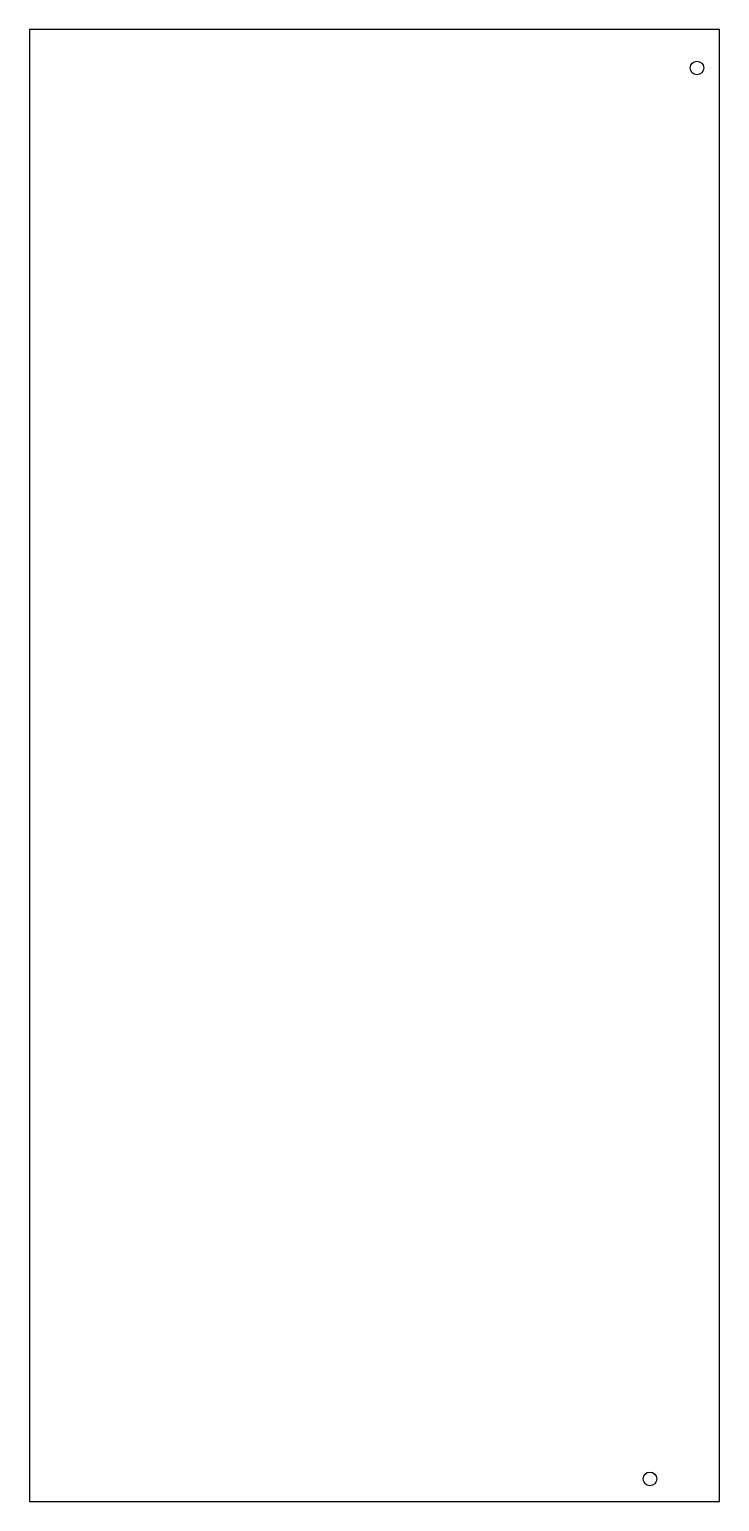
# Model space of a CAD drawing. Header units: millimetres. Extents: x 152 to 305, y -10 to 315.
import ezdxf

# ---------------------------------------------------------------- set-up
doc = ezdxf.new("R2010")
doc.units = ezdxf.units.MM

msp = doc.modelspace()

# ---------------------------------------------------------------- linework, layer by layer
at = {"layer": 'fixation_holes'}
for centre in [(300, 306.5), (289.61, -5)]:
    msp.add_circle(centre, 1.5, dxfattribs=at)
at = {"layer": 'plateau'}
msp.add_lwpolyline([(152.5, -10), (305, -10), (305, 315), (152.5, 315)], close=True, dxfattribs=at)

doc.saveas('drawing.dxf')
